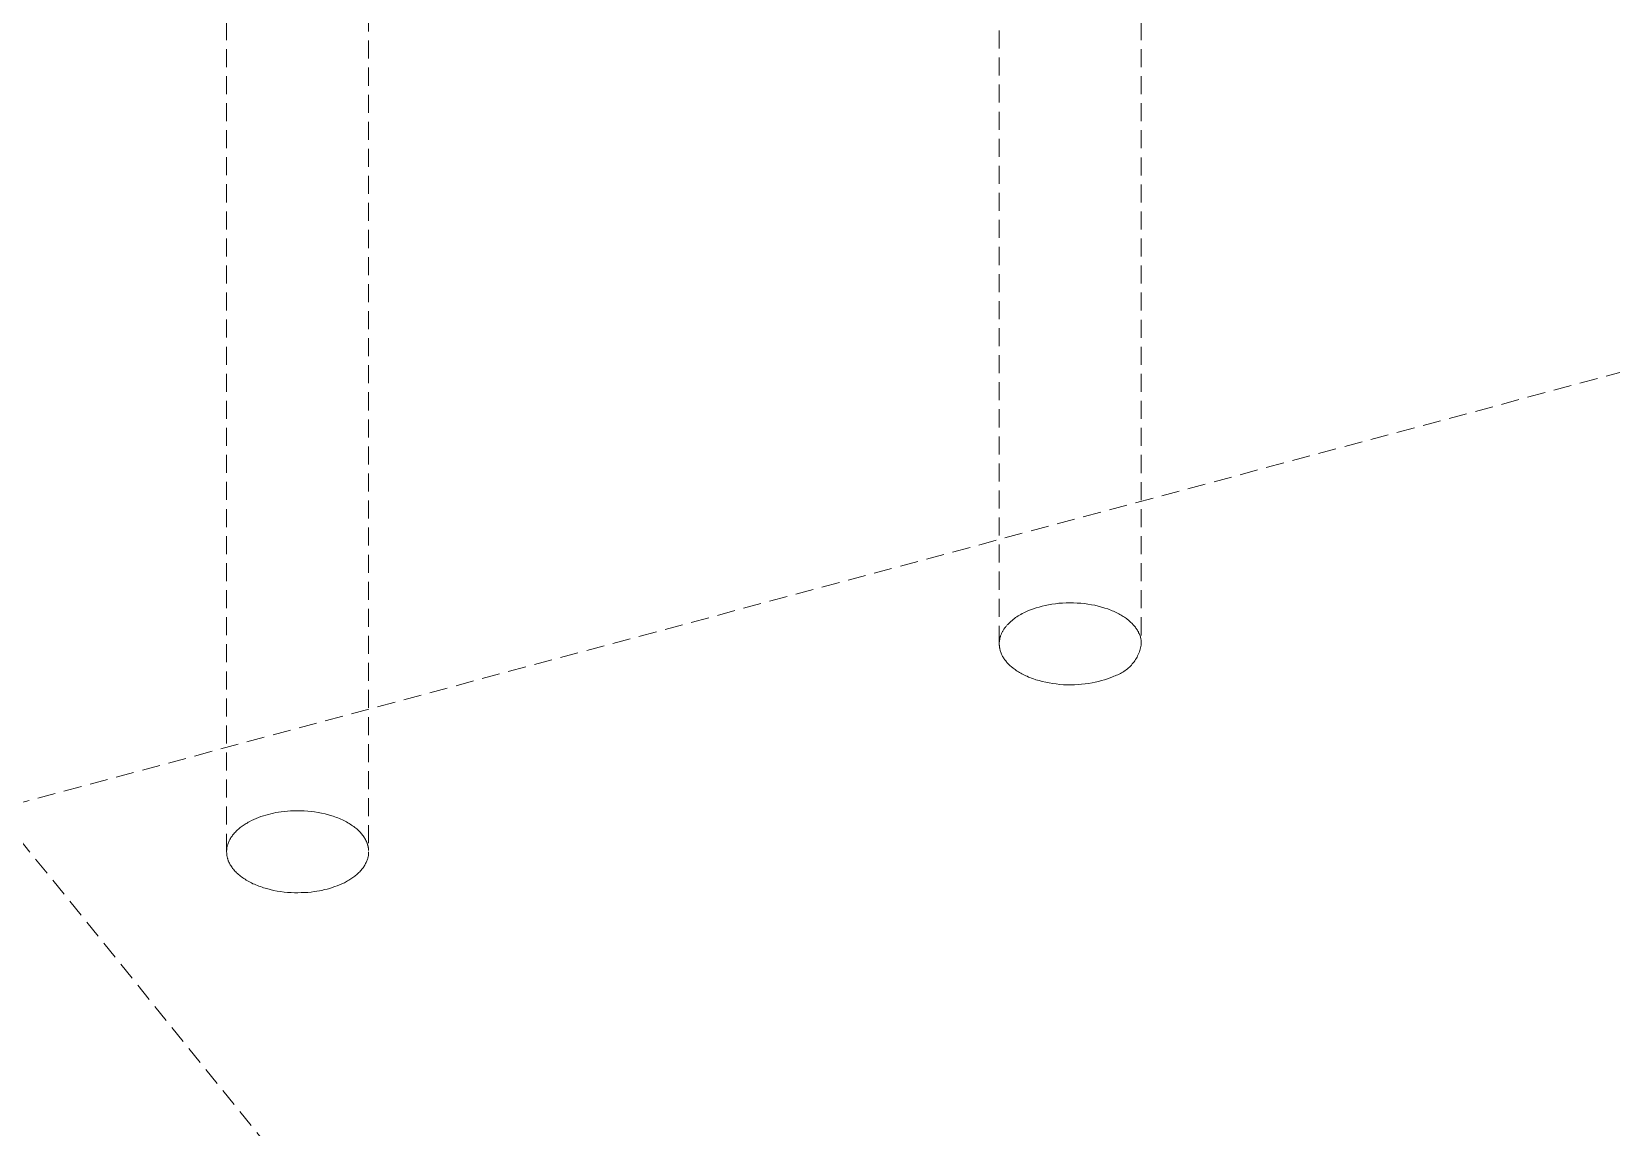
# Model space of a CAD drawing. Header units: millimetres. Extents: x -427 to 4679, y -324 to 2971.
# Drawn here: x 2711 to 2822.2, y 873 to 950.1 of the extents above; entities that cross this region are included whole.
import ezdxf

# ---------------------------------------------------------------- set-up
doc = ezdxf.new("R2010")
doc.units = ezdxf.units.MM
doc.linetypes.add('HIDDEN', pattern=[1.905, 1.27, -0.635])
doc.layers.add('ZANO_R_przerywana', color=7, linetype='HIDDEN', lineweight=0)

msp = doc.modelspace()

# ---------------------------------------------------------------- linework, layer by layer
at = {"layer": 'ZANO_R_przerywana'}
for p, q in [((2779.14, 907.03), (2779.14, 1004.99)), ((2789.14, 1002.24), (2789.14, 907.03)), ((2724.76, 892.39), (2724.76, 987.6)), ((2734.76, 987.6), (2734.76, 892.39)), ((2698.6, 892.69), (2925.18, 953.69)), ((2925.18, 627.09), (2671.61, 941.05)), ((2781.35, 909.42), (2781.54, 909.49)), ((2781.54, 909.49), (2781.74, 909.56)), ((2781.74, 909.56), (2781.94, 909.62)), ((2781.94, 909.62), (2782.16, 909.68)), ((2782.16, 909.68), (2782.38, 909.73)), ((2782.38, 909.73), (2782.61, 909.78)), ((2782.61, 909.78), (2782.85, 909.82)), ((2782.85, 909.82), (2783.09, 909.85)), ((2783.09, 909.85), (2783.34, 909.88)), ((2783.34, 909.88), (2783.59, 909.9)), ((2783.59, 909.9), (2783.85, 909.91)), ((2783.85, 909.91), (2784.1, 909.91)), ((2784.1, 909.91), (2784.36, 909.91)), ((2784.36, 909.91), (2784.62, 909.9)), ((2784.62, 909.9), (2784.88, 909.88)), ((2784.88, 909.88), (2785.13, 909.86)), ((2785.13, 909.86), (2785.38, 909.82)), ((2785.38, 909.82), (2785.63, 909.78)), ((2785.63, 909.78), (2785.87, 909.74)), ((2785.87, 909.74), (2786.11, 909.68)), ((2786.11, 909.68), (2786.34, 909.62)), ((2786.34, 909.62), (2786.56, 909.55)), ((2786.56, 909.55), (2786.78, 909.48)), ((2786.78, 909.48), (2786.88, 909.44)), ((2779.7, 908.36), (2779.74, 908.39)), ((2779.74, 908.39), (2779.81, 908.47)), ((2779.81, 908.47), (2779.88, 908.54)), ((2779.88, 908.54), (2779.96, 908.61)), ((2779.96, 908.61), (2780.04, 908.68)), ((2780.04, 908.68), (2780.12, 908.74)), ((2780.12, 908.74), (2780.21, 908.81)), ((2780.21, 908.81), (2780.29, 908.87)), ((2780.29, 908.87), (2780.38, 908.93)), ((2780.38, 908.93), (2780.47, 908.99)), ((2780.47, 908.99), (2780.57, 909.05)), ((2780.57, 909.05), (2780.66, 909.1)), ((2780.66, 909.1), (2780.76, 909.16)), ((2780.76, 909.16), (2780.86, 909.21)), ((2780.86, 909.21), (2780.96, 909.25)), ((2780.96, 909.25), (2781.06, 909.3)), ((2781.06, 909.3), (2781.16, 909.35)), ((2781.16, 909.35), (2781.35, 909.42)), ((2786.88, 909.44), (2786.99, 909.4)), ((2786.99, 909.4), (2787.09, 909.36)), ((2787.09, 909.36), (2787.18, 909.32)), ((2787.18, 909.32), (2787.28, 909.28)), ((2787.28, 909.28), (2787.37, 909.23)), ((2787.37, 909.23), (2787.46, 909.19)), ((2787.46, 909.19), (2787.55, 909.14)), ((2787.55, 909.14), (2787.63, 909.09)), ((2787.63, 909.09), (2787.72, 909.05)), ((2787.72, 909.05), (2787.8, 909)), ((2787.8, 909), (2787.87, 908.95)), ((2787.87, 908.95), (2787.95, 908.9)), ((2787.95, 908.9), (2788.02, 908.85)), ((2788.02, 908.85), (2788.09, 908.8)), ((2788.09, 908.8), (2788.16, 908.75)), ((2788.16, 908.75), (2788.21, 908.71)), ((2788.21, 908.71), (2788.26, 908.66)), ((2788.26, 908.66), (2788.31, 908.62)), ((2788.31, 908.62), (2788.36, 908.57)), ((2788.36, 908.57), (2788.41, 908.53)), ((2788.41, 908.53), (2788.46, 908.48)), ((2788.46, 908.48), (2788.51, 908.44)), ((2788.51, 908.44), (2788.55, 908.39)), ((2788.55, 908.39), (2788.6, 908.34)), ((2779.15, 907.21), (2779.16, 907.25)), ((2779.16, 907.3), (2779.17, 907.34)), ((2779.16, 907.25), (2779.16, 907.3)), ((2779.17, 907.34), (2779.18, 907.38)), ((2779.18, 907.38), (2779.19, 907.42)), ((2779.19, 907.42), (2779.2, 907.47)), ((2779.2, 907.47), (2779.21, 907.51)), ((2779.21, 907.51), (2779.22, 907.55)), ((2779.22, 907.55), (2779.24, 907.59)), ((2779.24, 907.59), (2779.25, 907.64)), ((2779.25, 907.64), (2779.27, 907.68)), ((2779.27, 907.68), (2779.29, 907.72)), ((2779.29, 907.72), (2779.31, 907.76)), ((2779.31, 907.76), (2779.33, 907.8)), ((2779.33, 907.8), (2779.35, 907.85)), ((2779.35, 907.85), (2779.37, 907.89)), ((2779.37, 907.89), (2779.39, 907.93)), ((2779.39, 907.93), (2779.41, 907.97)), ((2779.41, 907.97), (2779.44, 908.01)), ((2779.44, 908.01), (2779.46, 908.05)), ((2779.46, 908.05), (2779.49, 908.09)), ((2779.49, 908.09), (2779.52, 908.13)), ((2779.52, 908.13), (2779.55, 908.17)), ((2779.55, 908.17), (2779.58, 908.21)), ((2779.58, 908.21), (2779.61, 908.24)), ((2779.61, 908.24), (2779.64, 908.28)), ((2779.64, 908.28), (2779.67, 908.32)), ((2779.67, 908.32), (2779.7, 908.36)), ((2788.6, 908.34), (2788.64, 908.29)), ((2788.64, 908.29), (2788.68, 908.24)), ((2788.68, 908.24), (2788.72, 908.19)), ((2788.72, 908.19), (2788.76, 908.14)), ((2788.76, 908.14), (2788.79, 908.08)), ((2788.79, 908.08), (2788.83, 908.03)), ((2788.83, 908.03), (2788.86, 907.98)), ((2788.86, 907.98), (2788.9, 907.92)), ((2788.9, 907.92), (2788.93, 907.87)), ((2788.93, 907.87), (2788.95, 907.81)), ((2788.95, 907.81), (2788.98, 907.76)), ((2788.98, 907.76), (2789, 907.7)), ((2789, 907.7), (2789.03, 907.64)), ((2789.03, 907.64), (2789.05, 907.58)), ((2789.05, 907.58), (2789.07, 907.53)), ((2789.07, 907.53), (2789.08, 907.47)), ((2789.08, 907.47), (2789.1, 907.41)), ((2789.1, 907.41), (2789.11, 907.35)), ((2789.11, 907.35), (2789.12, 907.32)), ((2789.12, 907.32), (2789.12, 907.29)), ((2789.12, 907.29), (2789.13, 907.26)), ((2789.13, 907.26), (2789.13, 907.23)), ((2779.14, 907.12), (2779.15, 907.17)), ((2779.14, 907.08), (2779.14, 907.12)), ((2779.14, 907), (2779.14, 907.03)), ((2779.14, 906.97), (2779.14, 907)), ((2779.14, 906.94), (2779.14, 906.97)), ((2779.15, 906.91), (2779.14, 906.94)), ((2779.15, 907.17), (2779.15, 907.21)), ((2779.15, 906.88), (2779.15, 906.91)), ((2779.15, 906.85), (2779.15, 906.88)), ((2779.16, 906.82), (2779.15, 906.85)), ((2779.16, 906.78), (2779.16, 906.82)), ((2779.16, 906.75), (2779.16, 906.78)), ((2779.17, 906.72), (2779.16, 906.75)), ((2779.17, 906.69), (2779.17, 906.72)), ((2779.18, 906.66), (2779.17, 906.69)), ((2779.2, 906.6), (2779.18, 906.66)), ((2779.21, 906.55), (2779.2, 906.6)), ((2779.23, 906.49), (2779.21, 906.55)), ((2779.25, 906.43), (2779.23, 906.49)), ((2779.27, 906.37), (2779.25, 906.43)), ((2779.3, 906.31), (2779.27, 906.37)), ((2779.32, 906.26), (2779.3, 906.31)), ((2779.35, 906.2), (2779.32, 906.26)), ((2779.38, 906.14), (2779.35, 906.2)), ((2779.41, 906.09), (2779.38, 906.14)), ((2788.88, 906.18), (2788.84, 906.1)), ((2788.92, 906.27), (2788.88, 906.18)), ((2788.96, 906.36), (2788.92, 906.27)), ((2789, 906.46), (2788.96, 906.36)), ((2789.03, 906.55), (2789, 906.46)), ((2789.06, 906.64), (2789.03, 906.55)), ((2789.08, 906.74), (2789.06, 906.64)), ((2789.11, 906.83), (2789.08, 906.74)), ((2789.13, 906.93), (2789.11, 906.83)), ((2789.13, 907.23), (2789.13, 907.2)), ((2789.13, 907.2), (2789.14, 907.17)), ((2789.14, 907.03), (2789.13, 906.93)), ((2789.14, 907.17), (2789.14, 907.14)), ((2789.14, 907.14), (2789.14, 907.11)), ((2789.14, 907.11), (2789.14, 907.08)), ((2789.14, 907.08), (2789.14, 907.05)), ((2779.45, 906.03), (2779.41, 906.09)), ((2779.48, 905.98), (2779.45, 906.03)), ((2779.52, 905.93), (2779.48, 905.98)), ((2779.56, 905.88), (2779.52, 905.93)), ((2779.6, 905.82), (2779.56, 905.88)), ((2779.64, 905.77), (2779.6, 905.82)), ((2779.68, 905.72), (2779.64, 905.77)), ((2779.73, 905.67), (2779.68, 905.72)), ((2779.77, 905.62), (2779.73, 905.67)), ((2779.82, 905.58), (2779.77, 905.62)), ((2779.87, 905.53), (2779.82, 905.58)), ((2779.92, 905.48), (2779.87, 905.53)), ((2779.97, 905.44), (2779.92, 905.48)), ((2780.02, 905.39), (2779.97, 905.44)), ((2780.07, 905.35), (2780.02, 905.39)), ((2780.13, 905.31), (2780.07, 905.35)), ((2780.19, 905.26), (2780.13, 905.31)), ((2780.26, 905.21), (2780.19, 905.26)), ((2780.33, 905.16), (2780.26, 905.21)), ((2780.41, 905.11), (2780.33, 905.16)), ((2780.49, 905.06), (2780.41, 905.11)), ((2780.57, 905.01), (2780.49, 905.06)), ((2787.84, 905.03), (2787.75, 904.98)), ((2787.92, 905.08), (2787.84, 905.03)), ((2788, 905.14), (2787.92, 905.08)), ((2788.08, 905.2), (2788, 905.14)), ((2788.16, 905.26), (2788.08, 905.2)), ((2788.23, 905.33), (2788.16, 905.26)), ((2788.3, 905.39), (2788.23, 905.33)), ((2788.37, 905.46), (2788.3, 905.39)), ((2788.44, 905.53), (2788.37, 905.46)), ((2788.5, 905.61), (2788.44, 905.53)), ((2788.57, 905.68), (2788.5, 905.61)), ((2788.63, 905.76), (2788.57, 905.68)), ((2788.68, 905.84), (2788.63, 905.76)), ((2788.74, 905.93), (2788.68, 905.84)), ((2788.79, 906.01), (2788.74, 905.93)), ((2788.84, 906.1), (2788.79, 906.01)), ((2780.65, 904.96), (2780.57, 905.01)), ((2780.73, 904.92), (2780.65, 904.96)), ((2780.82, 904.87), (2780.73, 904.92)), ((2780.91, 904.82), (2780.82, 904.87)), ((2781, 904.78), (2780.91, 904.82)), ((2781.1, 904.74), (2781, 904.78)), ((2781.2, 904.69), (2781.1, 904.74)), ((2781.3, 904.65), (2781.2, 904.69)), ((2781.4, 904.61), (2781.3, 904.65)), ((2781.5, 904.58), (2781.4, 904.61)), ((2781.72, 904.5), (2781.5, 904.58)), ((2781.94, 904.44), (2781.72, 904.5)), ((2782.17, 904.37), (2781.94, 904.44)), ((2782.41, 904.32), (2782.17, 904.37)), ((2782.65, 904.27), (2782.41, 904.32)), ((2782.9, 904.23), (2782.65, 904.27)), ((2783.15, 904.2), (2782.9, 904.23)), ((2783.41, 904.17), (2783.15, 904.2)), ((2783.66, 904.15), (2783.41, 904.17)), ((2783.92, 904.14), (2783.66, 904.15)), ((2784.18, 904.14), (2783.92, 904.14)), ((2784.44, 904.15), (2784.18, 904.14)), ((2784.69, 904.16), (2784.44, 904.15)), ((2784.94, 904.18), (2784.69, 904.16)), ((2785.19, 904.21), (2784.94, 904.18)), ((2785.43, 904.24), (2785.19, 904.21)), ((2785.67, 904.28), (2785.43, 904.24)), ((2785.9, 904.33), (2785.67, 904.28)), ((2786.12, 904.38), (2785.9, 904.33)), ((2786.34, 904.44), (2786.12, 904.38)), ((2786.55, 904.5), (2786.34, 904.44)), ((2786.75, 904.56), (2786.55, 904.5)), ((2786.94, 904.63), (2786.75, 904.56)), ((2787.12, 904.71), (2786.94, 904.63)), ((2787.21, 904.74), (2787.12, 904.71)), ((2787.31, 904.77), (2787.21, 904.74)), ((2787.4, 904.81), (2787.31, 904.77)), ((2787.49, 904.84), (2787.4, 904.81)), ((2787.58, 904.89), (2787.49, 904.84)), ((2787.67, 904.93), (2787.58, 904.89)), ((2787.75, 904.98), (2787.67, 904.93)), ((2727.71, 895.02), (2727.88, 895.06)), ((2727.88, 895.06), (2728.06, 895.1)), ((2728.06, 895.1), (2728.24, 895.14)), ((2728.24, 895.14), (2728.42, 895.17)), ((2728.42, 895.17), (2728.6, 895.2)), ((2728.6, 895.2), (2728.82, 895.22)), ((2728.82, 895.22), (2729.04, 895.24)), ((2729.04, 895.24), (2729.27, 895.26)), ((2729.27, 895.26), (2729.51, 895.27)), ((2729.51, 895.27), (2729.74, 895.27)), ((2729.74, 895.27), (2729.98, 895.27)), ((2729.98, 895.27), (2730.23, 895.26)), ((2730.23, 895.26), (2730.47, 895.25)), ((2730.47, 895.25), (2730.72, 895.22)), ((2730.72, 895.22), (2730.96, 895.19)), ((2730.96, 895.19), (2731.21, 895.15)), ((2731.21, 895.15), (2731.45, 895.11)), ((2731.45, 895.11), (2731.69, 895.05)), ((2731.69, 895.05), (2731.93, 894.99)), ((2725.48, 893.88), (2725.54, 893.93)), ((2725.54, 893.93), (2725.6, 893.98)), ((2725.6, 893.98), (2725.66, 894.04)), ((2725.66, 894.04), (2725.72, 894.09)), ((2725.72, 894.09), (2725.78, 894.14)), ((2725.78, 894.14), (2725.85, 894.18)), ((2725.85, 894.18), (2725.92, 894.23)), ((2725.92, 894.23), (2725.99, 894.28)), ((2725.99, 894.28), (2726.06, 894.33)), ((2726.06, 894.33), (2726.13, 894.37)), ((2726.13, 894.37), (2726.2, 894.41)), ((2726.2, 894.41), (2726.28, 894.46)), ((2726.28, 894.46), (2726.35, 894.5)), ((2726.35, 894.5), (2726.51, 894.58)), ((2726.51, 894.58), (2726.67, 894.66)), ((2726.67, 894.66), (2726.84, 894.73)), ((2726.84, 894.73), (2727, 894.8)), ((2727, 894.8), (2727.18, 894.86)), ((2727.18, 894.86), (2727.35, 894.92)), ((2727.35, 894.92), (2727.53, 894.97)), ((2727.53, 894.97), (2727.71, 895.02)), ((2731.93, 894.99), (2732.16, 894.92)), ((2732.16, 894.92), (2732.27, 894.89)), ((2732.27, 894.89), (2732.38, 894.85)), ((2732.38, 894.85), (2732.49, 894.81)), ((2732.49, 894.81), (2732.6, 894.77)), ((2732.6, 894.77), (2732.7, 894.72)), ((2732.7, 894.72), (2732.81, 894.68)), ((2732.81, 894.68), (2732.91, 894.63)), ((2732.91, 894.63), (2733.01, 894.59)), ((2733.01, 894.59), (2733.1, 894.54)), ((2733.1, 894.54), (2733.2, 894.49)), ((2733.2, 894.49), (2733.29, 894.43)), ((2733.29, 894.43), (2733.38, 894.38)), ((2733.38, 894.38), (2733.47, 894.33)), ((2733.47, 894.33), (2733.55, 894.27)), ((2733.55, 894.27), (2733.63, 894.22)), ((2733.63, 894.22), (2733.71, 894.16)), ((2733.71, 894.16), (2733.78, 894.1)), ((2733.78, 894.1), (2733.86, 894.05)), ((2733.86, 894.05), (2733.93, 893.99)), ((2733.93, 893.99), (2733.99, 893.93)), ((2733.99, 893.93), (2734.06, 893.87)), ((2724.81, 892.8), (2724.83, 892.85)), ((2724.83, 892.85), (2724.85, 892.91)), ((2724.85, 892.91), (2724.87, 892.97)), ((2724.87, 892.97), (2724.89, 893.03)), ((2724.89, 893.03), (2724.91, 893.09)), ((2724.91, 893.09), (2724.94, 893.15)), ((2724.94, 893.15), (2724.97, 893.21)), ((2724.97, 893.21), (2725, 893.26)), ((2725, 893.26), (2725.03, 893.32)), ((2725.03, 893.32), (2725.07, 893.38)), ((2725.07, 893.38), (2725.11, 893.44)), ((2725.11, 893.44), (2725.15, 893.49)), ((2725.15, 893.49), (2725.19, 893.55)), ((2725.19, 893.55), (2725.23, 893.61)), ((2725.23, 893.61), (2725.28, 893.66)), ((2725.28, 893.66), (2725.33, 893.72)), ((2725.33, 893.72), (2725.38, 893.77)), ((2725.38, 893.77), (2725.43, 893.83)), ((2725.43, 893.83), (2725.48, 893.88)), ((2734.06, 893.87), (2734.12, 893.81)), ((2734.12, 893.81), (2734.18, 893.74)), ((2734.18, 893.74), (2734.23, 893.68)), ((2734.23, 893.68), (2734.28, 893.62)), ((2734.28, 893.62), (2734.33, 893.56)), ((2734.33, 893.56), (2734.38, 893.5)), ((2734.38, 893.5), (2734.42, 893.43)), ((2734.42, 893.43), (2734.46, 893.37)), ((2734.46, 893.37), (2734.5, 893.31)), ((2734.5, 893.31), (2734.54, 893.25)), ((2734.54, 893.25), (2734.57, 893.18)), ((2734.57, 893.18), (2734.6, 893.12)), ((2734.6, 893.12), (2734.63, 893.06)), ((2734.63, 893.06), (2734.64, 893.02)), ((2734.64, 893.02), (2734.65, 892.99)), ((2734.65, 892.99), (2734.67, 892.95)), ((2734.67, 892.95), (2734.68, 892.92)), ((2734.68, 892.92), (2734.69, 892.88)), ((2734.69, 892.88), (2734.7, 892.84)), ((2734.7, 892.84), (2734.71, 892.81)), ((2734.71, 892.81), (2734.72, 892.77)), ((2724.76, 892.45), (2724.77, 892.5)), ((2724.76, 892.35), (2724.76, 892.39)), ((2724.77, 892.3), (2724.76, 892.35)), ((2724.77, 892.56), (2724.78, 892.62)), ((2724.77, 892.5), (2724.77, 892.56)), ((2724.77, 892.26), (2724.77, 892.3)), ((2724.77, 892.22), (2724.77, 892.26)), ((2724.78, 892.17), (2724.77, 892.22)), ((2724.78, 892.62), (2724.79, 892.68)), ((2724.78, 892.13), (2724.78, 892.17)), ((2724.79, 892.09), (2724.78, 892.13)), ((2724.79, 892.68), (2724.8, 892.74)), ((2724.8, 892.05), (2724.79, 892.09)), ((2724.8, 892.74), (2724.81, 892.8)), ((2724.81, 892), (2724.8, 892.05)), ((2724.82, 891.96), (2724.81, 892)), ((2724.83, 891.92), (2724.82, 891.96)), ((2724.84, 891.88), (2724.83, 891.92)), ((2724.85, 891.84), (2724.84, 891.88)), ((2724.87, 891.8), (2724.85, 891.84)), ((2724.88, 891.76), (2724.87, 891.8)), ((2724.9, 891.72), (2724.88, 891.76)), ((2724.93, 891.66), (2724.9, 891.72)), ((2734.63, 891.74), (2734.61, 891.68)), ((2734.66, 891.8), (2734.63, 891.74)), ((2734.68, 891.86), (2734.66, 891.8)), ((2734.7, 891.91), (2734.68, 891.86)), ((2734.71, 891.97), (2734.7, 891.91)), ((2734.73, 892.03), (2734.71, 891.97)), ((2734.72, 892.77), (2734.73, 892.73)), ((2734.73, 892.73), (2734.73, 892.69)), ((2734.73, 892.69), (2734.74, 892.66)), ((2734.74, 892.09), (2734.73, 892.06)), ((2734.73, 892.06), (2734.73, 892.03)), ((2734.74, 892.66), (2734.75, 892.62)), ((2734.75, 892.15), (2734.74, 892.12)), ((2734.74, 892.12), (2734.74, 892.09)), ((2734.75, 892.62), (2734.75, 892.58)), ((2734.75, 892.58), (2734.76, 892.54)), ((2734.76, 892.24), (2734.75, 892.21)), ((2734.75, 892.21), (2734.75, 892.18)), ((2734.75, 892.18), (2734.75, 892.15)), ((2734.76, 892.54), (2734.76, 892.51)), ((2734.76, 892.51), (2734.76, 892.47)), ((2734.76, 892.39), (2734.76, 892.36)), ((2734.76, 892.36), (2734.76, 892.33)), ((2734.76, 892.33), (2734.76, 892.3)), ((2734.76, 892.3), (2734.76, 892.27)), ((2734.76, 892.27), (2734.76, 892.24)), ((2724.96, 891.59), (2724.93, 891.66)), ((2724.99, 891.53), (2724.96, 891.59)), ((2725.02, 891.47), (2724.99, 891.53)), ((2725.06, 891.41), (2725.02, 891.47)), ((2725.1, 891.34), (2725.06, 891.41)), ((2725.15, 891.28), (2725.1, 891.34)), ((2725.19, 891.22), (2725.15, 891.28)), ((2725.24, 891.16), (2725.19, 891.22)), ((2725.29, 891.09), (2725.24, 891.16)), ((2725.35, 891.03), (2725.29, 891.09)), ((2725.41, 890.97), (2725.35, 891.03)), ((2725.47, 890.91), (2725.41, 890.97)), ((2725.53, 890.85), (2725.47, 890.91)), ((2725.6, 890.79), (2725.53, 890.85)), ((2725.67, 890.73), (2725.6, 890.79)), ((2725.74, 890.67), (2725.67, 890.73)), ((2725.82, 890.62), (2725.74, 890.67)), ((2725.9, 890.56), (2725.82, 890.62)), ((2733.71, 890.62), (2733.64, 890.57)), ((2733.78, 890.67), (2733.71, 890.62)), ((2733.84, 890.72), (2733.78, 890.67)), ((2733.9, 890.77), (2733.84, 890.72)), ((2733.96, 890.82), (2733.9, 890.77)), ((2734.02, 890.87), (2733.96, 890.82)), ((2734.08, 890.93), (2734.02, 890.87)), ((2734.13, 890.98), (2734.08, 890.93)), ((2734.18, 891.04), (2734.13, 890.98)), ((2734.23, 891.09), (2734.18, 891.04)), ((2734.28, 891.15), (2734.23, 891.09)), ((2734.33, 891.21), (2734.28, 891.15)), ((2734.37, 891.26), (2734.33, 891.21)), ((2734.41, 891.32), (2734.37, 891.26)), ((2734.45, 891.38), (2734.41, 891.32)), ((2734.49, 891.44), (2734.45, 891.38)), ((2734.52, 891.5), (2734.49, 891.44)), ((2734.55, 891.56), (2734.52, 891.5)), ((2734.58, 891.62), (2734.55, 891.56)), ((2734.61, 891.68), (2734.58, 891.62)), ((2725.98, 890.5), (2725.9, 890.56)), ((2726.06, 890.45), (2725.98, 890.5)), ((2726.15, 890.39), (2726.06, 890.45)), ((2726.24, 890.34), (2726.15, 890.39)), ((2726.33, 890.29), (2726.24, 890.34)), ((2726.42, 890.24), (2726.33, 890.29)), ((2726.52, 890.19), (2726.42, 890.24)), ((2726.62, 890.14), (2726.52, 890.19)), ((2726.72, 890.1), (2726.62, 890.14)), ((2726.82, 890.05), (2726.72, 890.1)), ((2726.93, 890.01), (2726.82, 890.05)), ((2727.04, 889.97), (2726.93, 890.01)), ((2727.15, 889.93), (2727.04, 889.97)), ((2727.26, 889.89), (2727.15, 889.93)), ((2727.37, 889.85), (2727.26, 889.89)), ((2727.6, 889.79), (2727.37, 889.85)), ((2727.84, 889.72), (2727.6, 889.79)), ((2728.07, 889.67), (2727.84, 889.72)), ((2728.32, 889.62), (2728.07, 889.67)), ((2728.56, 889.59), (2728.32, 889.62)), ((2728.81, 889.55), (2728.56, 889.59)), ((2729.05, 889.53), (2728.81, 889.55)), ((2729.3, 889.51), (2729.05, 889.53)), ((2729.54, 889.5), (2729.3, 889.51)), ((2729.78, 889.5), (2729.54, 889.5)), ((2730.02, 889.51), (2729.78, 889.5)), ((2730.25, 889.52), (2730.02, 889.51)), ((2730.48, 889.53), (2730.25, 889.52)), ((2730.71, 889.55), (2730.48, 889.53)), ((2730.92, 889.58), (2730.71, 889.55)), ((2731.11, 889.61), (2730.92, 889.58)), ((2731.29, 889.64), (2731.11, 889.61)), ((2731.47, 889.67), (2731.29, 889.64)), ((2731.65, 889.72), (2731.47, 889.67)), ((2731.83, 889.76), (2731.65, 889.72)), ((2732.02, 889.81), (2731.83, 889.76)), ((2732.19, 889.87), (2732.02, 889.81)), ((2732.37, 889.93), (2732.19, 889.87)), ((2732.55, 889.99), (2732.37, 889.93)), ((2732.72, 890.06), (2732.55, 889.99)), ((2732.88, 890.13), (2732.72, 890.06)), ((2733.05, 890.21), (2732.88, 890.13)), ((2733.13, 890.25), (2733.05, 890.21)), ((2733.2, 890.29), (2733.13, 890.25)), ((2733.28, 890.34), (2733.2, 890.29)), ((2733.36, 890.38), (2733.28, 890.34)), ((2733.43, 890.43), (2733.36, 890.38)), ((2733.5, 890.47), (2733.43, 890.43)), ((2733.57, 890.52), (2733.5, 890.47)), ((2733.64, 890.57), (2733.57, 890.52))]:
    msp.add_line(p, q, dxfattribs=at)

doc.saveas('drawing.dxf')
